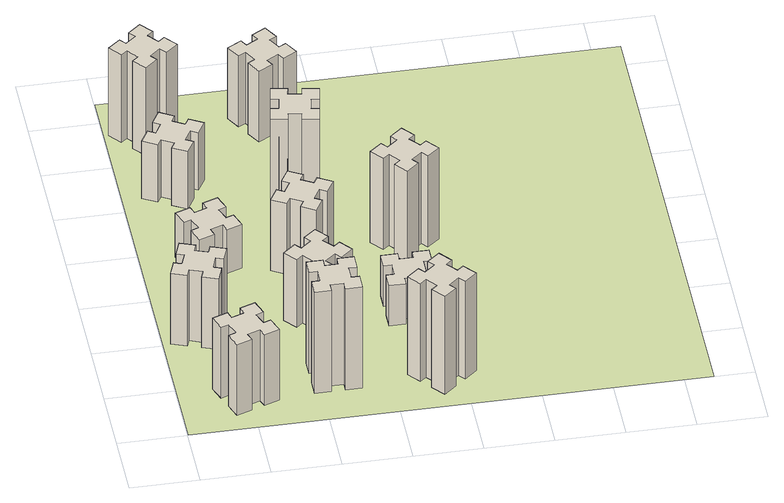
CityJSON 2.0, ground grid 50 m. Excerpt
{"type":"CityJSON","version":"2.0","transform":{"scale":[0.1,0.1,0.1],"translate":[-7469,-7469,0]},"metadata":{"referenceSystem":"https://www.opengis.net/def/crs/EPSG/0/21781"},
"CityObjects":{
"building1":{"type":"Building","attributes":{"class":"1000","function":"1000","usage":"1000","yearOfConstruction":2016,"roofType":"1000","measuredHeight":63,"storeysAboveGround":30,"storeysBelowGround":0},"geometry":[{"type":"Solid","lod":"1","boundaries":[[[[0,1,2,3,4,5,6,7,8,9,10,11,12,13,14,15,16,17,18,19]],[[17,16,20,21]],[[16,15,22,20]],[[15,14,23,22]],[[14,13,24,23]],[[13,12,25,24]],[[12,11,26,25]],[[11,10,27,26]],[[10,9,28,27]],[[9,8,29,28]],[[8,7,30,29]],[[7,6,31,30]],[[6,5,32,31]],[[5,4,33,32]],[[4,3,34,33]],[[3,2,35,34]],[[2,1,36,35]],[[1,0,37,36]],[[0,19,38,37]],[[19,18,39,38]],[[18,17,21,39]],[[24,25,26,27,28,29,30,31,32,33,34,35,36,37,38,39,21,20,22,23]]]]}]},
"building2":{"type":"Building","attributes":{"class":"1000","function":"1000","usage":"1000","yearOfConstruction":2016,"roofType":"1000","measuredHeight":63,"storeysAboveGround":30,"storeysBelowGround":0},"geometry":[{"type":"Solid","lod":"1","boundaries":[[[[40,41,42,43,44,45,46,47,48,49,50,51,52,53,54,55,56,57,58,59]],[[57,56,60,61]],[[56,55,62,60]],[[55,54,63,62]],[[54,53,64,63]],[[53,52,65,64]],[[52,51,66,65]],[[51,50,67,66]],[[50,49,68,67]],[[49,48,69,68]],[[48,47,70,69]],[[47,46,71,70]],[[46,45,72,71]],[[45,44,73,72]],[[44,43,74,73]],[[43,42,75,74]],[[42,41,76,75]],[[41,40,77,76]],[[40,59,78,77]],[[59,58,79,78]],[[58,57,61,79]],[[64,65,66,67,68,69,70,71,72,73,74,75,76,77,78,79,61,60,62,63]]]]}]},
"building3":{"type":"Building","attributes":{"class":"1000","function":"1000","usage":"1000","yearOfConstruction":2016,"roofType":"1000","measuredHeight":39,"storeysAboveGround":30,"storeysBelowGround":0},"geometry":[{"type":"Solid","lod":"1","boundaries":[[[[80,81,82,83,84,85,86,87,88,89,90,91,92,93,94,95,96,97,98,99]],[[97,96,100,101]],[[96,95,102,100]],[[95,94,103,102]],[[94,93,104,103]],[[93,92,105,104]],[[92,91,106,105]],[[91,90,107,106]],[[90,89,108,107]],[[89,88,109,108]],[[88,87,110,109]],[[87,86,111,110]],[[86,85,112,111]],[[85,84,113,112]],[[84,83,114,113]],[[83,82,115,114]],[[82,81,116,115]],[[81,80,117,116]],[[80,99,118,117]],[[99,98,119,118]],[[98,97,101,119]],[[104,105,106,107,108,109,110,111,112,113,114,115,116,117,118,119,101,100,102,103]]]]}]},
"building4":{"type":"Building","attributes":{"class":"1000","function":"1000","usage":"1000","yearOfConstruction":2016,"roofType":"1000","measuredHeight":51,"storeysAboveGround":30,"storeysBelowGround":0},"geometry":[{"type":"Solid","lod":"1","boundaries":[[[[120,121,122,123,124,125,126,127,128,129,130,131,132,133,134,135,136,137,138,139]],[[137,136,140,141]],[[136,135,142,140]],[[135,134,143,142]],[[134,133,144,143]],[[133,132,145,144]],[[132,131,146,145]],[[131,130,147,146]],[[130,129,148,147]],[[129,128,149,148]],[[128,127,150,149]],[[127,126,151,150]],[[126,125,152,151]],[[125,124,153,152]],[[124,123,154,153]],[[123,122,155,154]],[[122,121,156,155]],[[121,120,157,156]],[[120,139,158,157]],[[139,138,159,158]],[[138,137,141,159]],[[144,145,146,147,148,149,150,151,152,153,154,155,156,157,158,159,141,140,142,143]]]]}]},
"building5":{"type":"Building","attributes":{"class":"1000","function":"1000","usage":"1000","yearOfConstruction":2016,"roofType":"1000","measuredHeight":90,"storeysAboveGround":30,"storeysBelowGround":0},"geometry":[{"type":"Solid","lod":"1","boundaries":[[[[160,161,162,163,164,165,166,167,168,169,170,171,172,173,174,175,176,177,178,179]],[[177,176,180,181]],[[176,175,182,180]],[[175,174,183,182]],[[174,173,184,183]],[[173,172,185,184]],[[172,171,186,185]],[[171,170,187,186]],[[170,169,188,187]],[[169,168,189,188]],[[168,167,190,189]],[[167,166,191,190]],[[166,165,192,191]],[[165,164,193,192]],[[164,163,194,193]],[[163,162,195,194]],[[162,161,196,195]],[[161,160,197,196]],[[160,179,198,197]],[[179,178,199,198]],[[178,177,181,199]],[[184,185,186,187,188,189,190,191,192,193,194,195,196,197,198,199,181,180,182,183]]]]}]},
"building6":{"type":"Building","attributes":{"class":"1000","function":"1000","usage":"1000","yearOfConstruction":2016,"roofType":"1000","measuredHeight":78,"storeysAboveGround":30,"storeysBelowGround":0},"geometry":[{"type":"Solid","lod":"1","boundaries":[[[[200,201,202,203,204,205,206,207,208,209,210,211,212,213,214,215,216,217,218,219]],[[217,216,220,221]],[[216,215,222,220]],[[215,214,223,222]],[[214,213,224,223]],[[213,212,225,224]],[[212,211,226,225]],[[211,210,227,226]],[[210,209,228,227]],[[209,208,229,228]],[[208,207,230,229]],[[207,206,231,230]],[[206,205,232,231]],[[205,204,233,232]],[[204,203,234,233]],[[203,202,235,234]],[[202,201,236,235]],[[201,200,237,236]],[[200,219,238,237]],[[219,218,239,238]],[[218,217,221,239]],[[224,225,226,227,228,229,230,231,232,233,234,235,236,237,238,239,221,220,222,223]]]]}]},
"building7":{"type":"Building","attributes":{"class":"1000","function":"1000","usage":"1000","yearOfConstruction":2016,"roofType":"1000","measuredHeight":60,"storeysAboveGround":30,"storeysBelowGround":0},"geometry":[{"type":"Solid","lod":"1","boundaries":[[[[240,241,242,243,244,245,246,247,248,249,250,251,252,253,254,255,256,257,258,259]],[[257,256,260,261]],[[256,255,262,260]],[[255,254,263,262]],[[254,253,264,263]],[[253,252,265,264]],[[252,251,266,265]],[[251,250,267,266]],[[250,249,268,267]],[[249,248,269,268]],[[248,247,270,269]],[[247,246,271,270]],[[246,245,272,271]],[[245,244,273,272]],[[244,243,274,273]],[[243,242,275,274]],[[242,241,276,275]],[[241,240,277,276]],[[240,259,278,277]],[[259,258,279,278]],[[258,257,261,279]],[[264,265,266,267,268,269,270,271,272,273,274,275,276,277,278,279,261,260,262,263]]]]}]},
"building8":{"type":"Building","attributes":{"class":"1000","function":"1000","usage":"1000","yearOfConstruction":2016,"roofType":"1000","measuredHeight":63,"storeysAboveGround":30,"storeysBelowGround":0},"geometry":[{"type":"Solid","lod":"1","boundaries":[[[[280,281,282,283,284,285,286,287,288,289,290,291,292,293,294,295,296,297,298,299]],[[297,296,300,301]],[[296,295,302,300]],[[295,294,303,302]],[[294,293,304,303]],[[293,292,305,304]],[[292,291,306,305]],[[291,290,307,306]],[[290,289,308,307]],[[289,288,309,308]],[[288,287,310,309]],[[287,286,311,310]],[[286,285,312,311]],[[285,284,313,312]],[[284,283,314,313]],[[283,282,315,314]],[[282,281,316,315]],[[281,280,317,316]],[[280,299,318,317]],[[299,298,319,318]],[[298,297,301,319]],[[304,305,306,307,308,309,310,311,312,313,314,315,316,317,318,319,301,300,302,303]]]]}]},
"building9":{"type":"Building","attributes":{"class":"1000","function":"1000","usage":"1000","yearOfConstruction":2016,"roofType":"1000","measuredHeight":87,"storeysAboveGround":30,"storeysBelowGround":0},"geometry":[{"type":"Solid","lod":"1","boundaries":[[[[320,321,322,323,324,325,326,327,328,329,330,331,332,333,334,335,336,337,338,339]],[[337,336,340,341]],[[336,335,342,340]],[[335,334,343,342]],[[334,333,344,343]],[[333,332,345,344]],[[332,331,346,345]],[[331,330,347,346]],[[330,329,348,347]],[[329,328,349,348]],[[328,327,350,349]],[[327,326,351,350]],[[326,325,352,351]],[[325,324,353,352]],[[324,323,354,353]],[[323,322,355,354]],[[322,321,356,355]],[[321,320,357,356]],[[320,339,358,357]],[[339,338,359,358]],[[338,337,341,359]],[[344,345,346,347,348,349,350,351,352,353,354,355,356,357,358,359,341,340,342,343]]]]}]},
"building10":{"type":"Building","attributes":{"class":"1000","function":"1000","usage":"1000","yearOfConstruction":2016,"roofType":"1000","measuredHeight":72,"storeysAboveGround":30,"storeysBelowGround":0},"geometry":[{"type":"Solid","lod":"1","boundaries":[[[[360,361,362,363,364,365,366,367,368,369,370,371,372,373,374,375,376,377,378,379]],[[377,376,380,381]],[[376,375,382,380]],[[375,374,383,382]],[[374,373,384,383]],[[373,372,385,384]],[[372,371,386,385]],[[371,370,387,386]],[[370,369,388,387]],[[369,368,389,388]],[[368,367,390,389]],[[367,366,391,390]],[[366,365,392,391]],[[365,364,393,392]],[[364,363,394,393]],[[363,362,395,394]],[[362,361,396,395]],[[361,360,397,396]],[[360,379,398,397]],[[379,378,399,398]],[[378,377,381,399]],[[384,385,386,387,388,389,390,391,392,393,394,395,396,397,398,399,381,380,382,383]]]]}]},
"building11":{"type":"Building","attributes":{"class":"1000","function":"1000","usage":"1000","yearOfConstruction":2016,"roofType":"1000","measuredHeight":36,"storeysAboveGround":30,"storeysBelowGround":0},"geometry":[{"type":"Solid","lod":"1","boundaries":[[[[400,401,402,403,404,405,406,407,408,409,410,411,412,413,414,415,416,417,418,419]],[[417,416,420,421]],[[416,415,422,420]],[[415,414,423,422]],[[414,413,424,423]],[[413,412,425,424]],[[412,411,426,425]],[[411,410,427,426]],[[410,409,428,427]],[[409,408,429,428]],[[408,407,430,429]],[[407,406,431,430]],[[406,405,432,431]],[[405,404,433,432]],[[404,403,434,433]],[[403,402,435,434]],[[402,401,436,435]],[[401,400,437,436]],[[400,419,438,437]],[[419,418,439,438]],[[418,417,421,439]],[[424,425,426,427,428,429,430,431,432,433,434,435,436,437,438,439,421,420,422,423]]]]}]},
"building12":{"type":"Building","attributes":{"class":"1000","function":"1000","usage":"1000","yearOfConstruction":2016,"roofType":"1000","measuredHeight":63,"storeysAboveGround":30,"storeysBelowGround":0},"geometry":[{"type":"Solid","lod":"1","boundaries":[[[[440,441,442,443,444,445,446,447,448,449,450,451,452,453,454,455,456,457,458,459]],[[457,456,460,461]],[[456,455,462,460]],[[455,454,463,462]],[[454,453,464,463]],[[453,452,465,464]],[[452,451,466,465]],[[451,450,467,466]],[[450,449,468,467]],[[449,448,469,468]],[[448,447,470,469]],[[447,446,471,470]],[[446,445,472,471]],[[445,444,473,472]],[[444,443,474,473]],[[443,442,475,474]],[[442,441,476,475]],[[441,440,477,476]],[[440,459,478,477]],[[459,458,479,478]],[[458,457,461,479]],[[464,465,466,467,468,469,470,471,472,473,474,475,476,477,478,479,461,460,462,463]]]]}]},
"building13":{"type":"Building","attributes":{"class":"1000","function":"1000","usage":"1000","yearOfConstruction":2016,"roofType":"1000","measuredHeight":81,"storeysAboveGround":30,"storeysBelowGround":0},"geometry":[{"type":"Solid","lod":"1","boundaries":[[[[480,481,482,483,484,485,486,487,488,489,490,491,492,493,494,495,496,497,498,499]],[[497,496,500,501]],[[496,495,502,500]],[[495,494,503,502]],[[494,493,504,503]],[[493,492,505,504]],[[492,491,506,505]],[[491,490,507,506]],[[490,489,508,507]],[[489,488,509,508]],[[488,487,510,509]],[[487,486,511,510]],[[486,485,512,511]],[[485,484,513,512]],[[484,483,514,513]],[[483,482,515,514]],[[482,481,516,515]],[[481,480,517,516]],[[480,499,518,517]],[[499,498,519,518]],[[498,497,501,519]],[[504,505,506,507,508,509,510,511,512,513,514,515,516,517,518,519,501,500,502,503]]]]}]},
"landuse1":{"type":"LandUse","attributes":{"name":"plot1","function":"1010"},"geometry":[{"type":"MultiSurface","lod":"1","boundaries":[[[520,521,522,523]]]}]}
},
"vertices":[
[355,385,0],[389,291,0],[333,270,0],[374,157,0],[487,199,0],[466,255,0],[560,289,0],[580,233,0],[693,274,0],[652,387,0],[596,366,0],[562,460,0],[618,480,0],[577,593,0],[464,552,0],[485,496,0],[391,462,0],[370,518,0],[257,477,0],[299,364,0],[391,462,630],[370,518,630],[485,496,630],[464,552,630],[577,593,630],[618,480,630],[562,460,630],[596,366,630],[652,387,630],[693,274,630],[580,233,630],[560,289,630],[466,255,630],[487,199,630],[374,157,630],[333,270,630],[389,291,630],[355,385,630],[299,364,630],[257,477,630],
[189,1200,0],[155,1106,0],[99,1127,0],[57,1014,0],[170,973,0],[191,1029,0],[285,995,0],[264,939,0],[377,897,0],[418,1010,0],[362,1031,0],[396,1125,0],[452,1104,0],[493,1217,0],[380,1258,0],[360,1202,0],[266,1236,0],[287,1292,0],[174,1333,0],[133,1220,0],[266,1236,630],[287,1292,630],[360,1202,630],[380,1258,630],[493,1217,630],[452,1104,630],[396,1125,630],[362,1031,630],[418,1010,630],[377,897,630],[264,939,630],[285,995,630],[191,1029,630],[170,973,630],[57,1014,630],[99,1127,630],[155,1106,630],[189,1200,630],[133,1220,630],[174,1333,630],
[466,1735,0],[560,1769,0],[580,1713,0],[693,1754,0],[652,1867,0],[596,1846,0],[562,1940,0],[618,1960,0],[577,2073,0],[464,2032,0],[485,1976,0],[391,1942,0],[370,1998,0],[257,1957,0],[299,1844,0],[355,1865,0],[389,1771,0],[333,1750,0],[374,1637,0],[487,1679,0],[389,1771,390],[333,1750,390],[355,1865,390],[299,1844,390],[257,1957,390],[370,1998,390],[391,1942,390],[485,1976,390],[464,2032,390],[577,2073,390],[618,1960,390],[562,1940,390],[596,1846,390],[652,1867,390],[693,1754,390],[580,1713,390],[560,1769,390],[466,1735,390],[487,1679,390],[374,1637,390],
[446,2597,0],[496,2684,0],[548,2654,0],[608,2758,0],[504,2818,0],[474,2766,0],[387,2816,0],[417,2868,0],[313,2928,0],[253,2824,0],[305,2794,0],[255,2707,0],[203,2737,0],[143,2633,0],[247,2573,0],[277,2625,0],[364,2575,0],[334,2523,0],[438,2463,0],[498,2567,0],[364,2575,510],[334,2523,510],[277,2625,510],[247,2573,510],[143,2633,510],[203,2737,510],[255,2707,510],[305,2794,510],[253,2824,510],[313,2928,510],[417,2868,510],[387,2816,510],[474,2766,510],[504,2818,510],[608,2758,510],[548,2654,510],[496,2684,510],[446,2597,510],[498,2567,510],[438,2463,510],
[1165,585,0],[1065,585,0],[1065,645,0],[945,645,0],[945,525,0],[1005,525,0],[1005,425,0],[945,425,0],[945,305,0],[1065,305,0],[1065,365,0],[1165,365,0],[1165,305,0],[1285,305,0],[1285,425,0],[1225,425,0],[1225,525,0],[1285,525,0],[1285,645,0],[1165,645,0],[1225,525,900],[1285,525,900],[1225,425,900],[1285,425,900],[1285,305,900],[1165,305,900],[1165,365,900],[1065,365,900],[1065,305,900],[945,305,900],[945,425,900],[1005,425,900],[1005,525,900],[945,525,900],[945,645,900],[1065,645,900],[1065,585,900],[1165,585,900],[1165,645,900],[1285,645,900],
[308,3219,0],[384,3283,0],[423,3237,0],[515,3314,0],[438,3406,0],[392,3368,0],[327,3444,0],[373,3483,0],[296,3575,0],[204,3498,0],[243,3452,0],[166,3387,0],[128,3433,0],[36,3356,0],[113,3264,0],[159,3303,0],[223,3226,0],[177,3188,0],[254,3096,0],[346,3173,0],[223,3226,780],[177,3188,780],[159,3303,780],[113,3264,780],[36,3356,780],[128,3433,780],[166,3387,780],[243,3452,780],[204,3498,780],[296,3575,780],[373,3483,780],[327,3444,780],[392,3368,780],[438,3406,780],[515,3314,780],[423,3237,780],[384,3283,780],[308,3219,780],[346,3173,780],[254,3096,780],
[1148,999,0],[1224,1063,0],[1263,1017,0],[1355,1094,0],[1278,1186,0],[1232,1148,0],[1167,1224,0],[1213,1263,0],[1136,1355,0],[1044,1278,0],[1083,1232,0],[1006,1167,0],[968,1213,0],[876,1136,0],[953,1044,0],[999,1083,0],[1063,1006,0],[1017,968,0],[1094,876,0],[1186,953,0],[1063,1006,600],[1017,968,600],[999,1083,600],[953,1044,600],[876,1136,600],[968,1213,600],[1006,1167,600],[1083,1232,600],[1044,1278,600],[1136,1355,600],[1213,1263,600],[1167,1224,600],[1232,1148,600],[1278,1186,600],[1355,1094,600],[1263,1017,600],[1224,1063,600],[1148,999,600],[1186,953,600],[1094,876,600],
[1186,1657,0],[1236,1744,0],[1288,1714,0],[1348,1818,0],[1244,1878,0],[1214,1826,0],[1127,1876,0],[1157,1928,0],[1053,1988,0],[993,1884,0],[1045,1854,0],[995,1767,0],[943,1797,0],[883,1693,0],[987,1633,0],[1017,1685,0],[1104,1635,0],[1074,1583,0],[1178,1523,0],[1238,1627,0],[1104,1635,630],[1074,1583,630],[1017,1685,630],[987,1633,630],[883,1693,630],[943,1797,630],[995,1767,630],[1045,1854,630],[993,1884,630],[1053,1988,630],[1157,1928,630],[1127,1876,630],[1214,1826,630],[1244,1878,630],[1348,1818,630],[1288,1714,630],[1236,1744,630],[1186,1657,630],[1238,1627,630],[1178,1523,630],
[1823,492,0],[1746,427,0],[1708,473,0],[1616,396,0],[1693,304,0],[1739,343,0],[1803,266,0],[1757,228,0],[1834,136,0],[1926,213,0],[1888,259,0],[1964,323,0],[2003,277,0],[2095,354,0],[2018,446,0],[1972,408,0],[1907,484,0],[1953,523,0],[1876,615,0],[1784,538,0],[1907,484,870],[1953,523,870],[1972,408,870],[2018,446,870],[2095,354,870],[2003,277,870],[1964,323,870],[1888,259,870],[1926,213,870],[1834,136,870],[1757,228,870],[1803,266,870],[1739,343,870],[1693,304,870],[1616,396,870],[1708,473,870],[1746,427,870],[1823,492,870],[1784,538,870],[1876,615,870],
[1315,2527,0],[1332,2625,0],[1391,2615,0],[1412,2733,0],[1294,2754,0],[1284,2695,0],[1185,2712,0],[1196,2771,0],[1077,2792,0],[1057,2674,0],[1116,2664,0],[1098,2565,0],[1039,2576,0],[1018,2457,0],[1137,2437,0],[1147,2496,0],[1245,2478,0],[1235,2419,0],[1353,2398,0],[1374,2517,0],[1245,2478,720],[1235,2419,720],[1147,2496,720],[1137,2437,720],[1018,2457,720],[1039,2576,720],[1098,2565,720],[1116,2664,720],[1057,2674,720],[1077,2792,720],[1196,2771,720],[1185,2712,720],[1284,2695,720],[1294,2754,720],[1412,2733,720],[1391,2615,720],[1332,2625,720],[1315,2527,720],[1374,2517,720],[1353,2398,720],
[1865,1065,0],[1865,1165,0],[1925,1165,0],[1925,1285,0],[1805,1285,0],[1805,1225,0],[1705,1225,0],[1705,1285,0],[1585,1285,0],[1585,1165,0],[1645,1165,0],[1645,1065,0],[1585,1065,0],[1585,945,0],[1705,945,0],[1705,1005,0],[1805,1005,0],[1805,945,0],[1925,945,0],[1925,1065,0],[1805,1005,360],[1805,945,360],[1705,1005,360],[1705,945,360],[1585,945,360],[1585,1065,360],[1645,1065,360],[1645,1165,360],[1585,1165,360],[1585,1285,360],[1705,1285,360],[1705,1225,360],[1805,1225,360],[1805,1285,360],[1925,1285,360],[1925,1165,360],[1865,1165,360],[1865,1065,360],[1925,1065,360],[1925,945,360],
[1104,3456,0],[1017,3406,0],[987,3458,0],[883,3398,0],[943,3294,0],[995,3324,0],[1045,3237,0],[993,3207,0],[1053,3103,0],[1157,3163,0],[1127,3215,0],[1214,3265,0],[1244,3213,0],[1348,3273,0],[1288,3377,0],[1236,3347,0],[1186,3434,0],[1238,3464,0],[1178,3568,0],[1074,3508,0],[1186,3434,630],[1238,3464,630],[1236,3347,630],[1288,3377,630],[1348,3273,630],[1244,3213,630],[1214,3265,630],[1127,3215,630],[1157,3163,630],[1053,3103,630],[993,3207,630],[1045,3237,630],[995,3324,630],[943,3294,630],[883,3398,630],[987,3458,630],[1017,3406,630],[1104,3456,630],[1074,3508,630],[1178,3568,630],
[1823,1972,0],[1746,1907,0],[1708,1953,0],[1616,1876,0],[1693,1784,0],[1739,1823,0],[1803,1746,0],[1757,1708,0],[1834,1616,0],[1926,1693,0],[1888,1739,0],[1964,1803,0],[2003,1757,0],[2095,1834,0],[2018,1926,0],[1972,1888,0],[1907,1964,0],[1953,2003,0],[1876,2095,0],[1784,2018,0],[1907,1964,810],[1953,2003,810],[1972,1888,810],[2018,1926,810],[2095,1834,810],[2003,1757,810],[1964,1803,810],[1888,1739,810],[1926,1693,810],[1834,1616,810],[1757,1708,810],[1803,1746,810],[1739,1823,810],[1693,1784,810],[1616,1876,810],[1708,1953,810],[1746,1907,810],[1823,1972,810],[1784,2018,810],[1876,2095,810],
[5,3705,0],[3705,3705,0],[3705,5,0],[5,5,0]
]}
